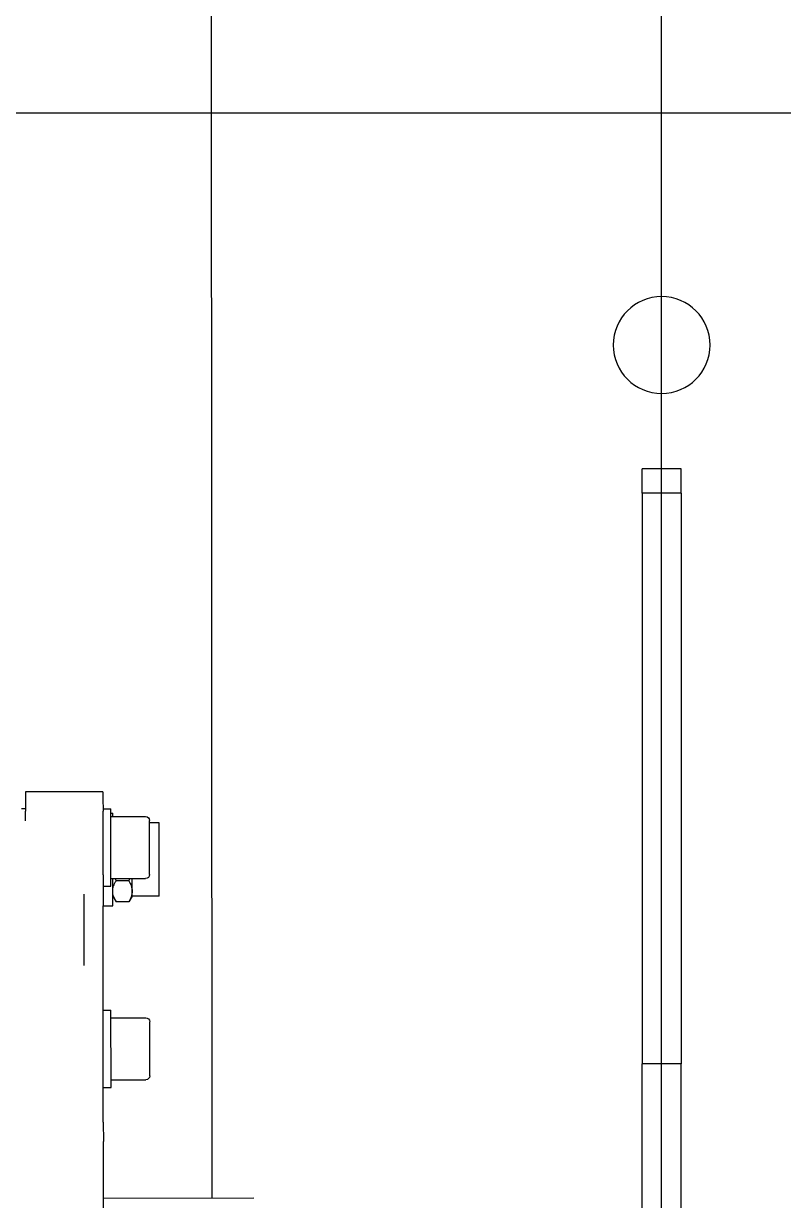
# Model space of a CAD drawing. Header units: inches. Extents: x -233729 to 737493, y -275239 to 196021.
# Drawn here: x 487639.6 to 487835.9, y 16245 to 16549.2 of the extents above; entities that cross this region are included whole.
import ezdxf

# ---------------------------------------------------------------- set-up
doc = ezdxf.new("R2010")
doc.units = ezdxf.units.IN
doc.header["$MEASUREMENT"] = 0
doc.layers.add('P_AX', color=7, linetype='Continuous')

# ---------------------------------------------------------------- blocks, each defined once
blk = doc.blocks.new('A$C48CB4C16')
at = {"color": 1}
blk.add_line((4100.56, 9006.09, 710.66), (4100.56, 804.97, 710.66), dxfattribs=at)
at = {"layer": 'P_AX', "color": 6, "linetype": 'Continuous'}
for p, q in [((3956.37, 4700.12, 710.66), (3956.35, 4686.01, 710.66)), ((3956.37, 4700.12, 710.66), (3956.35, 4686.01, 710.66)), ((3956.35, 4686.01, 710.66), (3956.35, 4680.87, 710.66)), ((3956.35, 4686.01, 710.66), (3995.23, 4685.98, 710.66)), ((3956.35, 4686.01, 710.66), (3956.35, 4680.87, 710.66)), ((3983.5, 3266.74, 710.66), (3984.35, 4685.99, 710.66)), ((3956.35, 4680.87, 710.66), (3956.34, 4671.42, 710.66)), ((3956.35, 4680.87, 710.66), (3956.34, 4671.42, 710.66)), ((3956.33, 4666.42, 710.66), (3956.34, 4671.42, 710.66)), ((3956.33, 4666.42, 710.66), (3956.34, 4671.42, 710.66)), ((3956.33, 4666.42, 710.66), (3956.33, 4665.61, 710.66)), ((3956.33, 4666.42, 710.66), (3956.33, 4665.61, 710.66)), ((3956.33, 4665.61, 710.66), (3956.33, 4657.42, 710.66)), ((3956.33, 4665.61, 710.66), (3956.33, 4657.42, 710.66)), ((3956.33, 4657.42, 710.66), (3956.32, 4655.52, 710.66)), ((3956.33, 4657.42, 710.66), (3956.32, 4655.52, 710.66)), ((3956.33, 4657.42, 710.66), (3956.32, 4655.52, 710.66)), ((3956.33, 4657.42, 710.66), (3956.32, 4655.52, 710.66)), ((3956.33, 4657.42, 710.66), (3958.33, 4657.42, 710.66)), ((3956.33, 4657.42, 710.66), (3958.33, 4657.42, 710.66)), ((3956.32, 4655.52, 710.66), (3956.32, 4649.37, 710.66)), ((3956.32, 4655.52, 710.66), (3956.32, 4649.37, 710.66)), ((3956.32, 4655.52, 710.66), (3956.32, 4649.37, 710.66)), ((3956.32, 4655.52, 710.66), (3956.32, 4649.37, 710.66)), ((3958.32, 4655.42, 710.66), (3967.32, 4655.41, 710.66)), ((3958.32, 4655.42, 710.66), (3967.32, 4655.41, 710.66)), ((3956.32, 4649.37, 710.66), (3956.31, 4637.42, 710.66)), ((3956.32, 4649.37, 710.66), (3956.31, 4637.42, 710.66)), ((3956.32, 4649.37, 710.66), (3956.31, 4637.42, 710.66)), ((3956.32, 4649.37, 710.66), (3956.31, 4637.42, 710.66)), ((3958.31, 4639.42, 710.66), (3967.31, 4639.41, 710.66)), ((3958.31, 4639.42, 710.66), (3967.31, 4639.41, 710.66)), ((3956.31, 4637.42, 710.66), (3956.3, 4625.87, 710.66)), ((3956.31, 4637.42, 710.66), (3956.3, 4625.87, 710.66)), ((3956.31, 4637.42, 710.66), (3958.31, 4637.42, 710.66)), ((3956.31, 4637.42, 710.66), (3958.31, 4637.42, 710.66)), ((3951.28, 4607.43, 710.66), (3951.3, 4625.87, 710.66)), ((3956.3, 4625.87, 710.66), (3956.28, 4610.5, 710.66)), ((3956.28, 4610.5, 710.66), (3958.78, 4610.5, 710.66)), ((3956.28, 4607.42, 710.66), (3956.28, 4610.5, 710.66)), ((3956.28, 4607.42, 710.66), (3956.28, 4610.5, 710.66)), ((3958.78, 4608, 710.66), (3959.63, 4609.47, 710.66)), ((3962.93, 4609.46, 710.66), (3959.63, 4609.47, 710.66)), ((3963.78, 4607.99, 710.66), (3962.93, 4609.46, 710.66)), ((3956.27, 4602.42, 710.66), (3956.28, 4605.42, 710.66)), ((3956.27, 4602.42, 710.66), (3956.28, 4605.42, 710.66)), ((3956.27, 4602.42, 710.66), (3956.28, 4605.42, 710.66)), ((3956.27, 4602.42, 710.66), (3956.28, 4605.42, 710.66)), ((3956.28, 4605.42, 710.66), (3956.28, 4607.42, 710.66)), ((3956.28, 4605.42, 710.66), (3956.28, 4607.42, 710.66)), ((3956.28, 4605.42, 710.66), (3958.28, 4605.42, 710.66)), ((3956.28, 4605.42, 710.66), (3958.28, 4605.42, 710.66)), ((3970.78, 4607.99, 710.66), (3963.78, 4607.99, 710.66)), ((3956.27, 4602.42, 710.66), (3956.26, 4586.5, 710.66)), ((3956.27, 4602.42, 710.66), (3956.26, 4586.5, 710.66)), ((3956.27, 4602.42, 710.66), (3956.26, 4586.5, 710.66)), ((3956.27, 4602.42, 710.66), (3956.26, 4586.5, 710.66)), ((3958.27, 4603.42, 710.66), (3967.27, 4603.41, 710.66)), ((3958.27, 4603.42, 710.66), (3967.27, 4603.41, 710.66)), ((3962.93, 4603.98, 710.66), (3959.62, 4603.98, 710.66)), ((3936.26, 4588.52, 710.66), (3936.26, 4586.02, 710.66)), ((3936.26, 4588.52, 710.66), (3936.26, 4586.02, 710.66)), ((3958.26, 4587.42, 710.66), (3967.26, 4587.41, 710.66)), ((3958.26, 4587.42, 710.66), (3967.26, 4587.41, 710.66)), ((3970.76, 4588.99, 710.66), (3968.26, 4588.99, 710.66)), ((3936.26, 4585.44, 710.66), (3935.21, 4585.44, 710.66)), ((3936.26, 4585.44, 710.66), (3936.26, 4586.02, 710.66)), ((3936.26, 4585.44, 710.66), (3936.26, 4586.02, 710.66)), ((3956.26, 4586.5, 710.66), (3956.26, 4586, 710.66)), ((3956.26, 4586.5, 710.66), (3956.26, 4586, 710.66)), ((3956.26, 4586.5, 710.66), (3956.26, 4586, 710.66)), ((3956.26, 4585.42, 710.66), (3958.26, 4585.42, 710.66)), ((3956.26, 4585.42, 710.66), (3958.26, 4585.42, 710.66)), ((3958.26, 4586.5, 710.66), (3958.76, 4586.5, 710.66)), ((3956.25, 4581, 710.66), (3936.25, 4581.02, 710.66))]:
    blk.add_line(p, q, dxfattribs=at)
at = {"layer": 'P_AX', "color": 6, "linetype": 'ByBlock', "lineweight": -2}
for p, q in [((4095.56, 4695.08, 710.66), (4095.56, 4651.35, 710.66)), ((4105.56, 4695.08, 710.66), (4105.56, 4651.35, 710.66)), ((4105.56, 4651.35, 710.66), (4095.56, 4651.35, 710.66)), ((4095.56, 4503.8, 710.66), (4095.56, 4651.35, 710.66)), ((4105.56, 4503.8, 710.66), (4105.56, 4651.35, 710.66)), ((4095.56, 4503.8, 710.66), (4095.56, 4497.53, 710.66)), ((4105.56, 4503.8, 710.66), (4095.56, 4503.8, 710.66)), ((4105.56, 4503.8, 710.66), (4105.56, 4497.53, 710.66)), ((4105.56, 4497.53, 710.66), (4095.56, 4497.53, 710.66)), ((3640.56, 4405.53, 710.66), (4560.56, 4405.53, 710.66))]:
    blk.add_line(p, q, dxfattribs=at)
at = {"layer": 'P_AX', "color": 6}
for radius in [4100.56, 761.79]:
    blk.add_circle((4100.56, 4905.53, 710.66), radius, dxfattribs=at)
at = {"layer": 'P_AX', "color": 6, "linetype": 'ByBlock', "lineweight": -2}
blk.add_circle((4100.56, 4465.53, 710.66), 12.5, dxfattribs=at)
at = {"layer": 'P_AX', "color": 6, "linetype": 'Continuous'}
for centre, start, end in [((3967.32, 4654.41, 710.66), 359.9449, 89.9449), ((3967.32, 4654.41, 710.66), 359.9449, 89.9449), ((3967.31, 4640.41, 710.66), 269.9449, 359.9449), ((3967.31, 4640.41, 710.66), 269.9449, 359.9449), ((3967.27, 4602.41, 710.66), 359.9449, 89.9449), ((3967.27, 4602.41, 710.66), 359.9449, 89.9449), ((3967.26, 4588.41, 710.66), 269.9449, 359.9449), ((3967.26, 4588.41, 710.66), 269.9449, 359.9449)]:
    blk.add_arc(centre, 1, start, end, dxfattribs=at)
for points in [[(3958.33, 4657.42, 710.66), (3958.33, 4657.2, 710.66), (3958.33, 4656.99, 710.66), (3958.32, 4656.45, 710.66), (3958.32, 4655.73, 710.66), (3958.32, 4655.59, 710.66), (3958.32, 4655.42, 710.66)], [(3958.33, 4657.42, 710.66), (3958.33, 4657.2, 710.66), (3958.33, 4656.99, 710.66), (3958.32, 4656.45, 710.66), (3958.32, 4655.73, 710.66), (3958.32, 4655.59, 710.66), (3958.32, 4655.42, 710.66)], [(3958.32, 4655.42, 710.66), (3958.32, 4654.43, 710.66), (3958.32, 4652.82, 710.66)], [(3958.32, 4655.42, 710.66), (3958.32, 4654.43, 710.66), (3958.32, 4652.82, 710.66)], [(3958.32, 4655.42, 710.66), (3958.32, 4654.43, 710.66), (3958.32, 4652.82, 710.66)], [(3958.32, 4655.42, 710.66), (3958.32, 4654.43, 710.66), (3958.32, 4652.82, 710.66)], [(3968.32, 4654.41, 710.66), (3968.32, 4654.14, 710.66), (3968.32, 4653.88, 710.66), (3968.32, 4653.59, 710.66), (3968.32, 4653.1, 710.66), (3968.32, 4652.36, 710.66), (3968.32, 4651.85, 710.66), (3968.32, 4651.1, 710.66), (3968.32, 4650.09, 710.66), (3968.32, 4649.91, 710.66), (3968.32, 4649.7, 710.66)], [(3968.32, 4654.41, 710.66), (3968.32, 4654.14, 710.66), (3968.32, 4653.88, 710.66), (3968.32, 4653.59, 710.66), (3968.32, 4653.1, 710.66), (3968.32, 4652.36, 710.66), (3968.32, 4651.85, 710.66), (3968.32, 4651.1, 710.66), (3968.32, 4650.09, 710.66), (3968.32, 4649.91, 710.66), (3968.32, 4649.7, 710.66)], [(3958.32, 4652.82, 710.66), (3958.32, 4652.48, 710.66), (3958.32, 4652.13, 710.66), (3958.32, 4650.18, 710.66), (3958.32, 4648.54, 710.66), (3958.32, 4647.42, 710.66)], [(3958.32, 4652.82, 710.66), (3958.32, 4652.48, 710.66), (3958.32, 4652.13, 710.66), (3958.32, 4650.18, 710.66), (3958.32, 4648.54, 710.66), (3958.32, 4647.42, 710.66)], [(3958.32, 4652.82, 710.66), (3958.32, 4652.48, 710.66), (3958.32, 4652.13, 710.66), (3958.32, 4650.18, 710.66), (3958.32, 4648.54, 710.66), (3958.32, 4647.42, 710.66)], [(3958.32, 4652.82, 710.66), (3958.32, 4652.48, 710.66), (3958.32, 4652.13, 710.66), (3958.32, 4650.18, 710.66), (3958.32, 4648.54, 710.66), (3958.32, 4647.42, 710.66)], [(3968.32, 4649.7, 710.66), (3968.32, 4648.71, 710.66), (3968.32, 4647.41, 710.66)], [(3968.32, 4649.7, 710.66), (3968.32, 4648.71, 710.66), (3968.32, 4647.41, 710.66)], [(3958.32, 4647.42, 710.66), (3958.31, 4645, 710.66), (3958.31, 4642.71, 710.66), (3958.31, 4642.36, 710.66), (3958.31, 4642.02, 710.66)], [(3958.32, 4647.42, 710.66), (3958.31, 4645, 710.66), (3958.31, 4642.71, 710.66), (3958.31, 4642.36, 710.66), (3958.31, 4642.02, 710.66)], [(3958.32, 4647.42, 710.66), (3958.31, 4645, 710.66), (3958.31, 4642.71, 710.66), (3958.31, 4642.36, 710.66), (3958.31, 4642.02, 710.66)], [(3958.32, 4647.42, 710.66), (3958.31, 4645, 710.66), (3958.31, 4642.71, 710.66), (3958.31, 4642.36, 710.66), (3958.31, 4642.02, 710.66)], [(3968.32, 4647.41, 710.66), (3968.31, 4646.11, 710.66), (3968.31, 4645.12, 710.66)], [(3968.32, 4647.41, 710.66), (3968.31, 4646.11, 710.66), (3968.31, 4645.12, 710.66)], [(3968.31, 4645.12, 710.66), (3968.31, 4644.91, 710.66), (3968.31, 4644.73, 710.66), (3968.31, 4643.73, 710.66), (3968.31, 4642.97, 710.66), (3968.31, 4642.46, 710.66), (3968.31, 4641.72, 710.66), (3968.31, 4640.94, 710.66), (3968.31, 4640.68, 710.66), (3968.31, 4640.41, 710.66)], [(3968.31, 4645.12, 710.66), (3968.31, 4644.91, 710.66), (3968.31, 4644.73, 710.66), (3968.31, 4643.73, 710.66), (3968.31, 4642.97, 710.66), (3968.31, 4642.46, 710.66), (3968.31, 4641.72, 710.66), (3968.31, 4640.94, 710.66), (3968.31, 4640.68, 710.66), (3968.31, 4640.41, 710.66)], [(3958.31, 4642.02, 710.66), (3958.31, 4640.42, 710.66), (3958.31, 4639.42, 710.66)], [(3958.31, 4642.02, 710.66), (3958.31, 4640.42, 710.66), (3958.31, 4639.42, 710.66)], [(3958.31, 4642.02, 710.66), (3958.31, 4640.42, 710.66), (3958.31, 4639.42, 710.66)], [(3958.31, 4642.02, 710.66), (3958.31, 4640.42, 710.66), (3958.31, 4639.42, 710.66)], [(3958.31, 4639.42, 710.66), (3958.31, 4639.25, 710.66), (3958.31, 4639.12, 710.66), (3958.31, 4638.39, 710.66), (3958.31, 4637.85, 710.66), (3958.31, 4637.64, 710.66), (3958.31, 4637.42, 710.66)], [(3958.31, 4639.42, 710.66), (3958.31, 4639.25, 710.66), (3958.31, 4639.12, 710.66), (3958.31, 4638.39, 710.66), (3958.31, 4637.85, 710.66), (3958.31, 4637.64, 710.66), (3958.31, 4637.42, 710.66)], [(3958.78, 4610.5, 710.66), (3958.78, 4610.24, 710.66), (3958.78, 4609.98, 710.66), (3958.78, 4609.34, 710.66), (3958.78, 4608.47, 710.66), (3958.78, 4608.27, 710.66), (3958.78, 4608, 710.66)], [(3959.63, 4609.47, 710.66), (3959.27, 4608.77, 710.66), (3959.01, 4608.11, 710.66), (3958.83, 4607.41, 710.66), (3958.78, 4606.73, 710.66)], [(3963.78, 4606.72, 710.66), (3963.72, 4607.41, 710.66), (3963.55, 4608.11, 710.66), (3963.29, 4608.77, 710.66), (3962.93, 4609.46, 710.66)], [(3958.28, 4605.42, 710.66), (3958.28, 4605.2, 710.66), (3958.28, 4604.99, 710.66), (3958.27, 4604.72, 710.66), (3958.27, 4604.31, 710.66), (3958.27, 4603.73, 710.66), (3958.27, 4603.57, 710.66), (3958.27, 4603.42, 710.66)], [(3958.28, 4605.42, 710.66), (3958.28, 4605.2, 710.66), (3958.28, 4604.99, 710.66), (3958.27, 4604.72, 710.66), (3958.27, 4604.31, 710.66), (3958.27, 4603.73, 710.66), (3958.27, 4603.57, 710.66), (3958.27, 4603.42, 710.66)], [(3958.78, 4606.73, 710.66), (3958.78, 4605.73, 710.66), (3958.77, 4604.5, 710.66)], [(3958.78, 4606.73, 710.66), (3958.78, 4605.73, 710.66), (3958.77, 4604.5, 710.66)], [(3958.78, 4608, 710.66), (3958.78, 4607.45, 710.66), (3958.78, 4606.73, 710.66)], [(3958.78, 4608, 710.66), (3958.78, 4607.45, 710.66), (3958.78, 4606.73, 710.66)], [(3958.78, 4606.73, 710.66), (3958.83, 4606.04, 710.66), (3959, 4605.34, 710.66), (3959.26, 4604.68, 710.66), (3959.62, 4603.98, 710.66)], [(3962.93, 4603.98, 710.66), (3963.29, 4604.67, 710.66), (3963.55, 4605.33, 710.66), (3963.72, 4606.04, 710.66), (3963.78, 4606.72, 710.66)], [(3963.78, 4606.72, 710.66), (3963.78, 4605.94, 710.66), (3963.78, 4605.21, 710.66), (3963.77, 4604.46, 710.66), (3963.77, 4603.42, 710.66)], [(3963.78, 4607.99, 710.66), (3963.78, 4607.88, 710.66), (3963.78, 4607.67, 710.66), (3963.78, 4607.38, 710.66), (3963.78, 4607.05, 710.66), (3963.78, 4606.72, 710.66)], [(3970.78, 4607.99, 710.66), (3970.78, 4607.59, 710.66), (3970.78, 4607.2, 710.66), (3970.78, 4606.46, 710.66), (3970.77, 4604.98, 710.66), (3970.77, 4603.1, 710.66), (3970.77, 4600.95, 710.66), (3970.77, 4598.65, 710.66), (3970.77, 4596.34, 710.66), (3970.77, 4594.83, 710.66), (3970.76, 4592.83, 710.66), (3970.76, 4591.15, 710.66), (3970.76, 4590.26, 710.66)], [(3958.27, 4603.42, 710.66), (3958.27, 4602.06, 710.66), (3958.27, 4600.82, 710.66)], [(3958.27, 4603.42, 710.66), (3958.27, 4602.06, 710.66), (3958.27, 4600.82, 710.66)], [(3958.27, 4603.42, 710.66), (3958.27, 4602.06, 710.66), (3958.27, 4600.82, 710.66)], [(3958.27, 4603.42, 710.66), (3958.27, 4602.06, 710.66), (3958.27, 4600.82, 710.66)], [(3958.77, 4604.5, 710.66), (3958.77, 4604.32, 710.66), (3958.77, 4604.15, 710.66), (3958.77, 4603.83, 710.66), (3958.77, 4603.42, 710.66)], [(3958.77, 4604.5, 710.66), (3958.77, 4604.32, 710.66), (3958.77, 4604.15, 710.66), (3958.77, 4603.83, 710.66), (3958.77, 4603.42, 710.66)], [(3959.62, 4603.98, 710.66), (3959.54, 4603.7, 710.66), (3959.47, 4603.42, 710.66)], [(3963.08, 4603.42, 710.66), (3963.01, 4603.7, 710.66), (3962.93, 4603.98, 710.66)], [(3968.27, 4602.41, 710.66), (3968.27, 4602.14, 710.66), (3968.27, 4601.88, 710.66), (3968.27, 4601.59, 710.66), (3968.27, 4601.1, 710.66), (3968.27, 4600.36, 710.66), (3968.27, 4599.85, 710.66), (3968.27, 4599.1, 710.66), (3968.27, 4598.09, 710.66), (3968.27, 4597.9, 710.66), (3968.27, 4597.7, 710.66)], [(3968.27, 4602.41, 710.66), (3968.27, 4602.14, 710.66), (3968.27, 4601.88, 710.66), (3968.27, 4601.59, 710.66), (3968.27, 4601.1, 710.66), (3968.27, 4600.36, 710.66), (3968.27, 4599.85, 710.66), (3968.27, 4599.1, 710.66), (3968.27, 4598.09, 710.66), (3968.27, 4597.9, 710.66), (3968.27, 4597.7, 710.66)], [(3958.27, 4600.82, 710.66), (3958.27, 4600.44, 710.66), (3958.27, 4600.13, 710.66), (3958.27, 4598.18, 710.66), (3958.27, 4596.54, 710.66), (3958.27, 4595.42, 710.66)], [(3958.27, 4600.82, 710.66), (3958.27, 4600.44, 710.66), (3958.27, 4600.13, 710.66), (3958.27, 4598.18, 710.66), (3958.27, 4596.54, 710.66), (3958.27, 4595.42, 710.66)], [(3958.27, 4600.82, 710.66), (3958.27, 4600.44, 710.66), (3958.27, 4600.13, 710.66), (3958.27, 4598.18, 710.66), (3958.27, 4596.54, 710.66), (3958.27, 4595.42, 710.66)], [(3958.27, 4600.82, 710.66), (3958.27, 4600.44, 710.66), (3958.27, 4600.13, 710.66), (3958.27, 4598.18, 710.66), (3958.27, 4596.54, 710.66), (3958.27, 4595.42, 710.66)], [(3968.27, 4597.7, 710.66), (3968.27, 4596.57, 710.66), (3968.27, 4595.41, 710.66)], [(3968.27, 4597.7, 710.66), (3968.27, 4596.57, 710.66), (3968.27, 4595.41, 710.66)], [(3958.27, 4595.42, 710.66), (3958.26, 4593.32, 710.66), (3958.26, 4591.72, 710.66), (3958.26, 4590.71, 710.66), (3958.26, 4590.4, 710.66), (3958.26, 4590.02, 710.66)], [(3958.27, 4595.42, 710.66), (3958.26, 4593.32, 710.66), (3958.26, 4591.72, 710.66), (3958.26, 4590.71, 710.66), (3958.26, 4590.4, 710.66), (3958.26, 4590.02, 710.66)], [(3958.27, 4595.42, 710.66), (3958.26, 4593.32, 710.66), (3958.26, 4591.72, 710.66), (3958.26, 4590.71, 710.66), (3958.26, 4590.4, 710.66), (3958.26, 4590.02, 710.66)], [(3958.27, 4595.42, 710.66), (3958.26, 4593.32, 710.66), (3958.26, 4591.72, 710.66), (3958.26, 4590.71, 710.66), (3958.26, 4590.4, 710.66), (3958.26, 4590.02, 710.66)], [(3968.27, 4595.41, 710.66), (3968.26, 4594.11, 710.66), (3968.26, 4593.12, 710.66)], [(3968.27, 4595.41, 710.66), (3968.26, 4594.11, 710.66), (3968.26, 4593.12, 710.66)], [(3968.26, 4593.12, 710.66), (3968.26, 4592.91, 710.66), (3968.26, 4592.73, 710.66), (3968.26, 4592.1, 710.66), (3968.26, 4591.32, 710.66), (3968.26, 4590.46, 710.66), (3968.26, 4589.72, 710.66), (3968.26, 4588.94, 710.66), (3968.26, 4588.68, 710.66), (3968.26, 4588.41, 710.66)], [(3968.26, 4593.12, 710.66), (3968.26, 4592.91, 710.66), (3968.26, 4592.73, 710.66), (3968.26, 4592.1, 710.66), (3968.26, 4591.32, 710.66), (3968.26, 4590.46, 710.66), (3968.26, 4589.72, 710.66), (3968.26, 4588.94, 710.66), (3968.26, 4588.68, 710.66), (3968.26, 4588.41, 710.66)], [(3970.76, 4590.26, 710.66), (3970.76, 4589.65, 710.66), (3970.76, 4589.31, 710.66), (3970.76, 4589.15, 710.66), (3970.76, 4588.99, 710.66)], [(3958.26, 4590.02, 710.66), (3958.26, 4588.78, 710.66), (3958.26, 4587.42, 710.66)], [(3958.26, 4590.02, 710.66), (3958.26, 4588.78, 710.66), (3958.26, 4587.42, 710.66)], [(3958.26, 4590.02, 710.66), (3958.26, 4588.78, 710.66), (3958.26, 4587.42, 710.66)], [(3958.26, 4590.02, 710.66), (3958.26, 4588.78, 710.66), (3958.26, 4587.42, 710.66)], [(3958.26, 4587.42, 710.66), (3958.26, 4587.27, 710.66), (3958.26, 4587.12, 710.66), (3958.26, 4586.39, 710.66), (3958.26, 4585.85, 710.66), (3958.26, 4585.64, 710.66), (3958.26, 4585.42, 710.66)], [(3958.26, 4587.42, 710.66), (3958.26, 4587.27, 710.66), (3958.26, 4587.12, 710.66), (3958.26, 4586.39, 710.66), (3958.26, 4585.85, 710.66), (3958.26, 4585.64, 710.66), (3958.26, 4585.42, 710.66)], [(3958.76, 4587.42, 710.66), (3958.76, 4587.19, 710.66), (3958.76, 4587.02, 710.66), (3958.76, 4586.76, 710.66), (3958.76, 4586.5, 710.66)], [(3936.25, 4581.02, 710.66), (3936.25, 4581.22, 710.66), (3936.25, 4581.4, 710.66), (3936.25, 4581.86, 710.66), (3936.25, 4582.49, 710.66), (3936.25, 4583.24, 710.66), (3936.25, 4584.11, 710.66), (3936.26, 4584.66, 710.66), (3936.26, 4585.44, 710.66)], [(3956.25, 4581, 710.66), (3956.25, 4581.2, 710.66), (3956.25, 4581.38, 710.66), (3956.25, 4581.94, 710.66), (3956.25, 4582.47, 710.66), (3956.25, 4583.22, 710.66), (3956.25, 4584.09, 710.66), (3956.26, 4584.8, 710.66), (3956.26, 4585.42, 710.66)], [(3956.26, 4585.42, 710.66), (3956.26, 4585.74, 710.66), (3956.26, 4586, 710.66)], [(3956.26, 4585.42, 710.66), (3956.26, 4585.74, 710.66), (3956.26, 4586, 710.66)], [(3956.26, 4585.42, 710.66), (3956.26, 4585.74, 710.66), (3956.26, 4586, 710.66)]]:
    blk.add_spline(points, degree=3, dxfattribs=at)

msp = doc.modelspace()

# ---------------------------------------------------------------- block references
at = {"color": 1, "xscale": -1, "rotation": 180}
msp.add_blockref('A$C48CB4C16', (483703.87457, 20931.61615, -710.66459), dxfattribs=at)

doc.saveas('drawing.dxf')
